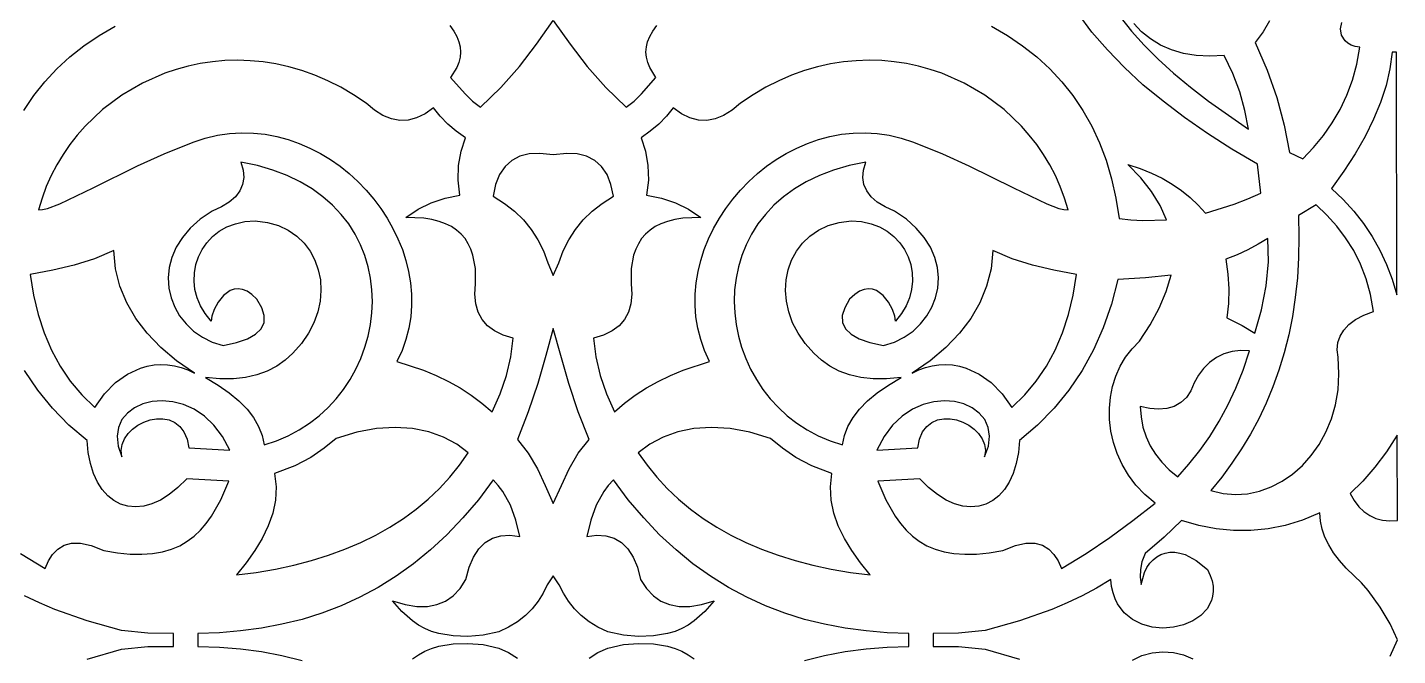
# Model space of a CAD drawing. Extents: x -1703 to -953, y -1065 to 985.
# Drawn here: x -1244 to -1053.1, y 184.2 to 271.6 of the extents above; entities that cross this region are included whole.
import ezdxf

# ---------------------------------------------------------------- set-up
doc = ezdxf.new("R2010")
doc.units = 0
doc.layers.add('LAYER_1', color=18, linetype='CONTINUOUS')

msp = doc.modelspace()

# ---------------------------------------------------------------- linework, layer by layer
at = {"layer": 'LAYER_1'}
for points in [[(-1109.67, 271.82), (-1107.43, 270.52), (-1105.33, 269.09), (-1103.36, 267.54), (-1101.54, 265.87), (-1099.86, 264.07), (-1098.32, 262.14), (-1096.94, 260.09), (-1095.7, 257.9), (-1094.62, 255.59), (-1093.7, 253.15), (-1092.93, 250.57), (-1092.33, 247.86), (-1091.88, 245.02), (-1090.25, 244.83), (-1088.59, 244.76), (-1085.29, 244.87), (-1086.17, 246.85), (-1087.35, 248.79), (-1088.85, 250.69), (-1090.65, 252.55), (-1088.95, 252.01), (-1087.36, 251.37), (-1085.87, 250.64), (-1084.48, 249.83), (-1083.19, 248.93), (-1081.99, 247.95), (-1080.88, 246.89), (-1079.86, 245.76), (-1075.85, 247.02), (-1073.95, 247.76), (-1072.15, 248.58), (-1072.61, 252.59), (-1076.17, 254.7), (-1079.55, 256.86), (-1082.75, 259.08), (-1085.75, 261.35), (-1088.55, 263.67), (-1091.14, 266.05), (-1093.51, 268.5), (-1095.66, 271), (-1097.58, 273.58)], [(-1091.75, 273.11), (-1090.17, 271.14), (-1088.4, 269.18), (-1086.44, 267.22), (-1084.29, 265.28), (-1081.95, 263.33), (-1079.43, 261.39), (-1073.84, 257.49), (-1074.35, 260.08), (-1075.07, 262.65), (-1076.03, 265.21), (-1077.23, 267.74), (-1079.23, 267.63), (-1081.13, 267.73), (-1082.92, 268.03), (-1084.59, 268.52), (-1086.13, 269.19), (-1087.52, 270.03), (-1088.75, 271.03), (-1089.82, 272.18)], [(-1244.51, 260.09), (-1243.13, 262.14), (-1241.6, 264.07), (-1239.92, 265.87), (-1238.09, 267.54), (-1236.13, 269.09), (-1234.02, 270.52), (-1231.79, 271.82)], [(-1185.15, 271.9), (-1184.59, 271.13), (-1184.17, 270.38), (-1183.87, 269.64), (-1183.7, 268.92), (-1183.65, 268.2), (-1183.71, 267.49), (-1183.88, 266.78), (-1184.17, 266.08), (-1185.04, 264.68), (-1183.03, 262.38), (-1181.97, 261.38), (-1180.87, 260.53), (-1178.04, 263.28), (-1175.43, 266.2), (-1173.07, 269.3), (-1170.73, 272.6), (-1168.38, 269.3), (-1166.02, 266.2), (-1163.41, 263.28), (-1160.58, 260.53), (-1159.48, 261.38), (-1158.42, 262.38), (-1156.42, 264.68), (-1157.29, 266.08), (-1157.57, 266.78), (-1157.74, 267.49), (-1157.81, 268.2), (-1157.75, 268.92), (-1157.58, 269.64), (-1157.28, 270.38), (-1156.86, 271.13), (-1156.31, 271.9)], [(-1070.93, 272.55), (-1071.79, 271.05), (-1072.92, 269.52), (-1071.26, 265.7), (-1069.91, 261.87), (-1068.87, 258.05), (-1068.14, 254.23), (-1066.29, 253.34), (-1064.79, 254.91), (-1063.41, 256.58), (-1062.17, 258.35), (-1061.08, 260.22), (-1060.14, 262.21), (-1059.37, 264.31), (-1058.77, 266.54), (-1058.34, 268.89), (-1058.99, 269), (-1059.55, 269.19), (-1060.01, 269.45), (-1060.39, 269.78), (-1060.87, 270.57), (-1061.01, 271.46), (-1060.82, 272.34)], [(-1244.99, 198.4), (-1241.55, 196.31), (-1241.08, 197.35), (-1240.5, 198.26), (-1239.78, 199.01), (-1238.9, 199.54), (-1237.85, 199.83), (-1236.59, 199.83), (-1235.11, 199.51), (-1233.38, 198.83), (-1231.46, 198.5), (-1229.69, 198.31), (-1228.06, 198.28), (-1226.56, 198.38), (-1225.19, 198.62), (-1223.93, 198.99), (-1222.78, 199.48), (-1221.73, 200.09), (-1220.77, 200.81), (-1219.9, 201.64), (-1219.1, 202.56), (-1218.37, 203.58), (-1217.07, 205.88), (-1215.95, 208.48), (-1221.81, 208.78), (-1223.03, 207.57), (-1224.25, 206.59), (-1225.46, 205.83), (-1226.65, 205.3), (-1227.81, 204.98), (-1228.93, 204.87), (-1230.01, 204.97), (-1231.02, 205.27), (-1231.96, 205.76), (-1232.82, 206.43), (-1233.59, 207.29), (-1234.25, 208.33), (-1234.81, 209.53), (-1235.24, 210.91), (-1235.54, 212.44), (-1235.69, 214.13), (-1238.22, 216.28), (-1240.51, 218.62), (-1242.57, 221.15), (-1244.4, 223.86)], [(-1135.72, 183.49), (-1132.92, 184.19), (-1130.06, 184.73), (-1127.15, 185.12), (-1124.19, 185.36), (-1121.18, 185.46), (-1121.18, 186.36), (-1121.18, 187.25), (-1124.19, 187.35), (-1127.15, 187.6), (-1130.06, 187.99), (-1132.92, 188.53), (-1135.72, 189.22), (-1138.46, 190.08), (-1141.15, 191.1), (-1143.77, 192.29), (-1146.33, 193.66), (-1148.83, 195.22), (-1151.26, 196.95), (-1153.62, 198.88), (-1155.91, 201.01), (-1158.13, 203.34), (-1160.28, 205.88), (-1162.35, 208.63), (-1163.07, 207.85), (-1163.7, 207.01), (-1164.74, 205.14), (-1165.51, 203.04), (-1166.05, 200.76), (-1164.66, 200.93), (-1163.39, 200.85), (-1162.24, 200.51), (-1161.23, 199.91), (-1160.34, 199.04), (-1159.6, 197.89), (-1159, 196.47), (-1158.56, 194.76), (-1157.73, 193.51), (-1156.78, 192.51), (-1155.72, 191.77), (-1154.52, 191.27), (-1153.18, 191.02), (-1151.71, 191.03), (-1150.09, 191.28), (-1148.32, 191.79), (-1149.61, 190.31), (-1151.09, 189), (-1151.92, 188.43), (-1152.81, 187.94), (-1153.76, 187.54), (-1154.8, 187.24), (-1156.78, 186.91), (-1158.84, 186.83), (-1160.95, 187.02), (-1163.12, 187.48), (-1164.5, 188.13), (-1165.74, 188.88), (-1166.83, 189.75), (-1167.79, 190.7), (-1168.62, 191.74), (-1169.31, 192.86), (-1169.89, 194.05), (-1170.73, 195.29), (-1171.57, 194.05), (-1172.14, 192.86), (-1172.84, 191.74), (-1173.66, 190.7), (-1174.62, 189.75), (-1175.71, 188.88), (-1176.95, 188.13), (-1178.33, 187.48), (-1180.5, 187.02), (-1182.62, 186.83), (-1184.67, 186.91), (-1186.66, 187.24), (-1187.69, 187.54), (-1188.65, 187.94), (-1189.53, 188.43), (-1190.36, 189), (-1191.84, 190.31), (-1193.13, 191.79), (-1191.36, 191.28), (-1189.74, 191.03), (-1188.27, 191.02), (-1186.94, 191.27), (-1185.74, 191.77), (-1184.67, 192.51), (-1183.72, 193.51), (-1182.9, 194.76), (-1182.45, 196.47), (-1181.85, 197.89), (-1181.11, 199.04), (-1180.23, 199.91), (-1179.21, 200.51), (-1178.06, 200.85), (-1176.79, 200.93), (-1175.4, 200.76), (-1175.94, 203.04), (-1176.71, 205.14), (-1177.75, 207.01), (-1178.39, 207.85), (-1179.1, 208.63), (-1181.17, 205.88), (-1183.32, 203.34), (-1185.54, 201.01), (-1187.83, 198.88), (-1190.19, 196.95), (-1192.62, 195.22), (-1195.12, 193.66), (-1197.68, 192.29), (-1200.31, 191.1), (-1202.99, 190.08), (-1205.73, 189.22), (-1208.54, 188.53), (-1211.39, 187.99), (-1214.3, 187.6), (-1217.26, 187.35), (-1220.27, 187.25), (-1220.27, 186.36), (-1220.27, 185.46), (-1217.26, 185.36), (-1214.3, 185.12), (-1211.39, 184.73), (-1208.54, 184.19), (-1205.73, 183.49)], [(-1054.1, 184.11), (-1053.07, 186.36), (-1054.1, 188.61), (-1055.49, 190.94), (-1057.18, 193.24), (-1058.12, 194.31), (-1059.12, 195.28), (-1060.22, 196.34), (-1061.18, 197.41), (-1061.99, 198.49), (-1062.66, 199.58), (-1063.19, 200.68), (-1063.57, 201.79), (-1063.81, 202.91), (-1063.9, 204.04), (-1066.31, 203.04), (-1068.72, 202.31), (-1071.12, 201.82), (-1073.53, 201.58), (-1075.94, 201.59), (-1078.35, 201.83), (-1080.76, 202.3), (-1083.17, 202.99), (-1085.6, 200.65), (-1088.26, 198.39), (-1088.71, 197.25), (-1088.92, 196.16), (-1088.93, 195.11), (-1088.8, 194.08), (-1088.35, 195.73), (-1088.02, 196.43), (-1087.62, 197.03), (-1087.15, 197.53), (-1086.64, 197.94), (-1086.07, 198.25), (-1085.46, 198.46), (-1084.81, 198.57), (-1084.12, 198.56), (-1083.4, 198.45), (-1082.66, 198.23), (-1081.12, 197.43), (-1079.55, 196.16), (-1079.18, 195.35), (-1078.93, 194.57), (-1078.79, 193.83), (-1078.77, 193.12), (-1078.85, 192.46), (-1079.02, 191.83), (-1079.61, 190.7), (-1080.49, 189.75), (-1081.61, 189), (-1082.91, 188.45), (-1084.32, 188.11), (-1085.79, 188.01), (-1087.27, 188.14), (-1088.7, 188.54), (-1090.02, 189.19), (-1091.16, 190.13), (-1092.09, 191.36), (-1092.45, 192.09), (-1092.73, 192.9), (-1092.93, 193.78), (-1093.04, 194.75), (-1095.01, 193.57), (-1097.03, 192.49), (-1099.12, 191.5), (-1101.27, 190.61), (-1105.76, 189.03), (-1110.54, 187.66), (-1114.24, 187.28), (-1117.8, 187.25), (-1117.8, 186.36), (-1117.79, 186.36), (-1117.8, 186.35), (-1117.8, 185.46), (-1114.24, 185.43), (-1110.54, 185.05), (-1105.76, 183.69)], [(-1235.69, 183.69), (-1230.92, 185.05), (-1227.21, 185.43), (-1223.66, 185.46), (-1223.66, 186.36), (-1223.66, 187.25), (-1227.21, 187.28), (-1230.92, 187.66), (-1235.69, 189.03), (-1240.19, 190.61), (-1242.34, 191.5), (-1244.42, 192.49)], [(-1190.36, 183.72), (-1189.53, 184.28), (-1188.65, 184.77), (-1187.69, 185.17), (-1186.66, 185.47), (-1184.67, 185.8), (-1182.62, 185.88), (-1180.5, 185.7), (-1178.33, 185.23), (-1176.95, 184.59), (-1175.71, 183.83)], [(-1165.74, 183.83), (-1164.5, 184.59), (-1163.12, 185.23), (-1160.95, 185.7), (-1158.84, 185.88), (-1156.78, 185.8), (-1154.8, 185.47), (-1153.76, 185.17), (-1152.81, 184.77), (-1151.92, 184.28), (-1151.09, 183.72)], [(-1090.02, 183.52), (-1088.7, 184.18), (-1087.27, 184.57), (-1085.79, 184.71), (-1084.32, 184.6), (-1082.91, 184.27), (-1081.61, 183.72)]]:
    msp.add_lwpolyline(points, dxfattribs=at)
for points in [[(-1053.82, 268.2), (-1054.13, 265.89), (-1054.68, 263.56), (-1055.45, 261.21), (-1056.43, 258.85), (-1057.61, 256.46), (-1058.99, 254.06), (-1060.55, 251.64), (-1062.28, 249.19), (-1060.66, 247.67), (-1059.18, 246.05), (-1057.83, 244.34), (-1056.62, 242.53), (-1055.55, 240.63), (-1054.61, 238.64), (-1053.82, 236.57), (-1053.16, 234.41), (-1053.22, 268.2)], [(-1216.49, 267.02), (-1218.22, 266.86), (-1219.93, 266.61), (-1221.62, 266.25), (-1223.26, 265.8), (-1224.87, 265.25), (-1227.97, 263.9), (-1230.87, 262.2), (-1233.54, 260.19), (-1235.96, 257.89), (-1237.07, 256.64), (-1238.09, 255.32), (-1239.04, 253.94), (-1239.91, 252.51), (-1240.69, 251.02), (-1241.38, 249.48), (-1241.97, 247.89), (-1242.47, 246.26), (-1241.89, 246.29), (-1241.2, 246.44), (-1239.5, 247.06), (-1234.87, 249.31), (-1228.65, 252.38), (-1224.96, 254.04), (-1220.91, 255.68), (-1219.22, 256.23), (-1217.53, 256.63), (-1215.84, 256.88), (-1214.17, 256.98), (-1212.51, 256.94), (-1210.87, 256.76), (-1209.27, 256.46), (-1207.69, 256.04), (-1206.15, 255.5), (-1204.65, 254.85), (-1203.19, 254.1), (-1201.79, 253.25), (-1200.45, 252.3), (-1199.17, 251.28), (-1197.96, 250.17), (-1196.81, 248.99), (-1195.75, 247.74), (-1194.77, 246.43), (-1193.87, 245.07), (-1193.07, 243.66), (-1192.37, 242.2), (-1191.76, 240.71), (-1191.27, 239.19), (-1190.89, 237.64), (-1190.63, 236.08), (-1190.49, 234.5), (-1190.47, 232.91), (-1190.6, 231.33), (-1190.86, 229.75), (-1191.26, 228.18), (-1191.81, 226.64), (-1192.52, 225.11), (-1188.81, 223.91), (-1187.05, 223.18), (-1185.35, 222.36), (-1183.71, 221.46), (-1182.15, 220.45), (-1180.67, 219.34), (-1179.26, 218.13), (-1178.12, 220.64), (-1177.25, 223.18), (-1176.65, 225.76), (-1176.33, 228.38), (-1177.72, 228.8), (-1178.91, 229.38), (-1179.88, 230.1), (-1180.64, 230.98), (-1181.19, 232), (-1181.53, 233.17), (-1181.65, 234.48), (-1181.57, 235.95), (-1181.59, 238.06), (-1181.92, 239.92), (-1182.21, 240.76), (-1182.58, 241.53), (-1183.03, 242.23), (-1183.57, 242.86), (-1184.2, 243.41), (-1184.92, 243.9), (-1185.74, 244.3), (-1186.65, 244.64), (-1187.65, 244.89), (-1188.76, 245.06), (-1191.28, 245.16), (-1189.57, 246.33), (-1187.74, 247.24), (-1185.79, 247.89), (-1183.73, 248.28), (-1183.97, 250.39), (-1183.92, 252.43), (-1183.58, 254.4), (-1182.96, 256.29), (-1184.24, 257.2), (-1185.42, 258.19), (-1186.49, 259.27), (-1187.43, 260.45), (-1188.6, 259.62), (-1189.77, 259.06), (-1190.94, 258.75), (-1192.11, 258.7), (-1193.29, 258.91), (-1194.46, 259.38), (-1195.63, 260.12), (-1196.8, 261.11), (-1198.57, 262.27), (-1200.35, 263.31), (-1202.14, 264.21), (-1203.94, 264.98), (-1205.75, 265.62), (-1207.56, 266.15), (-1209.37, 266.55), (-1211.17, 266.83), (-1212.96, 267.01), (-1214.73, 267.07)], [(-1128.5, 267.01), (-1130.29, 266.83), (-1132.09, 266.55), (-1133.89, 266.15), (-1135.7, 265.62), (-1137.51, 264.98), (-1139.31, 264.21), (-1141.11, 263.31), (-1142.89, 262.27), (-1144.65, 261.11), (-1145.82, 260.12), (-1147, 259.38), (-1148.17, 258.91), (-1149.34, 258.7), (-1150.51, 258.75), (-1151.68, 259.06), (-1152.85, 259.62), (-1154.03, 260.45), (-1154.96, 259.27), (-1156.03, 258.19), (-1157.21, 257.2), (-1158.5, 256.29), (-1157.87, 254.4), (-1157.53, 252.43), (-1157.48, 250.39), (-1157.73, 248.28), (-1155.66, 247.89), (-1153.72, 247.24), (-1151.89, 246.33), (-1150.17, 245.16), (-1152.69, 245.06), (-1153.8, 244.89), (-1154.81, 244.64), (-1155.72, 244.3), (-1156.53, 243.9), (-1157.25, 243.41), (-1157.88, 242.86), (-1158.42, 242.23), (-1158.87, 241.53), (-1159.24, 240.76), (-1159.53, 239.92), (-1159.86, 238.06), (-1159.89, 235.95), (-1159.8, 234.48), (-1159.92, 233.17), (-1160.26, 232), (-1160.81, 230.98), (-1161.57, 230.1), (-1162.54, 229.38), (-1163.73, 228.8), (-1165.13, 228.38), (-1164.8, 225.76), (-1164.2, 223.18), (-1163.33, 220.64), (-1162.2, 218.13), (-1160.79, 219.34), (-1159.3, 220.45), (-1157.74, 221.46), (-1156.11, 222.36), (-1154.41, 223.18), (-1152.64, 223.91), (-1148.94, 225.11), (-1149.64, 226.64), (-1150.19, 228.18), (-1150.6, 229.75), (-1150.86, 231.33), (-1150.98, 232.91), (-1150.97, 234.5), (-1150.83, 236.08), (-1150.56, 237.64), (-1150.18, 239.19), (-1149.69, 240.71), (-1149.09, 242.2), (-1148.38, 243.66), (-1147.58, 245.07), (-1146.69, 246.43), (-1145.7, 247.74), (-1144.64, 248.99), (-1143.5, 250.17), (-1142.28, 251.28), (-1141, 252.3), (-1139.66, 253.25), (-1138.26, 254.1), (-1136.81, 254.85), (-1135.31, 255.5), (-1133.77, 256.04), (-1132.19, 256.46), (-1130.58, 256.76), (-1128.94, 256.94), (-1127.29, 256.98), (-1125.61, 256.88), (-1123.93, 256.63), (-1122.24, 256.23), (-1120.54, 255.68), (-1116.49, 254.04), (-1112.81, 252.38), (-1106.58, 249.31), (-1101.95, 247.06), (-1100.26, 246.44), (-1099.57, 246.29), (-1098.99, 246.26), (-1099.48, 247.89), (-1100.07, 249.48), (-1100.76, 251.02), (-1101.54, 252.51), (-1102.41, 253.94), (-1103.36, 255.32), (-1104.39, 256.64), (-1105.49, 257.89), (-1107.91, 260.19), (-1110.59, 262.2), (-1113.48, 263.9), (-1116.58, 265.25), (-1118.19, 265.8), (-1119.84, 266.25), (-1121.52, 266.61), (-1123.23, 266.86), (-1124.96, 267.02), (-1126.72, 267.07)], [(-1174.07, 254.02), (-1175.37, 253.7), (-1176.5, 253.11), (-1177.45, 252.27), (-1178.21, 251.15), (-1178.76, 249.77), (-1179.1, 248.13), (-1177.54, 247.14), (-1176.13, 246.04), (-1174.89, 244.83), (-1173.8, 243.51), (-1172.87, 242.07), (-1172.1, 240.52), (-1171.49, 238.86), (-1170.73, 237.08), (-1169.96, 238.86), (-1169.35, 240.52), (-1168.58, 242.07), (-1167.65, 243.51), (-1166.57, 244.83), (-1165.32, 246.04), (-1163.91, 247.14), (-1162.35, 248.13), (-1162.69, 249.77), (-1163.24, 251.15), (-1164, 252.27), (-1164.95, 253.11), (-1166.08, 253.7), (-1167.38, 254.02), (-1168.84, 254.08), (-1170.73, 253.89), (-1172.62, 254.08)], [(-1213.95, 251.77), (-1213.87, 250.73), (-1214.03, 249.76), (-1214.41, 248.87), (-1215.03, 248.06), (-1215.88, 247.31), (-1216.96, 246.65), (-1218.27, 246.05), (-1219.93, 244.93), (-1221.31, 243.71), (-1222.42, 242.4), (-1223.28, 241.03), (-1223.88, 239.62), (-1224.25, 238.19), (-1224.38, 236.76), (-1224.3, 235.35), (-1224, 233.99), (-1223.49, 232.68), (-1222.8, 231.47), (-1221.91, 230.35), (-1220.86, 229.36), (-1219.63, 228.51), (-1218.25, 227.83), (-1216.73, 227.34), (-1214.86, 227.76), (-1213.35, 228.29), (-1212.22, 228.93), (-1211.44, 229.68), (-1211.04, 230.54), (-1211, 231.52), (-1211.33, 232.6), (-1212.02, 233.8), (-1212.72, 234.46), (-1213.39, 234.9), (-1214.04, 235.16), (-1214.64, 235.25), (-1215.21, 235.19), (-1215.74, 235), (-1216.68, 234.32), (-1217.44, 233.39), (-1217.99, 232.38), (-1218.33, 231.44), (-1218.42, 230.76), (-1219.25, 231.79), (-1219.9, 232.87), (-1220.36, 234.01), (-1220.66, 235.16), (-1220.78, 236.33), (-1220.73, 237.48), (-1220.53, 238.61), (-1220.17, 239.7), (-1219.66, 240.72), (-1219, 241.67), (-1218.21, 242.51), (-1217.27, 243.25), (-1216.2, 243.86), (-1215.01, 244.31), (-1213.69, 244.61), (-1212.25, 244.72), (-1210.57, 244.5), (-1209.04, 244.05), (-1207.67, 243.41), (-1206.48, 242.58), (-1205.45, 241.6), (-1204.6, 240.48), (-1203.94, 239.24), (-1203.47, 237.91), (-1203.18, 236.5), (-1203.1, 235.03), (-1203.21, 233.54), (-1203.54, 232.03), (-1204.08, 230.53), (-1204.83, 229.06), (-1205.81, 227.65), (-1207.01, 226.3), (-1208.08, 225.32), (-1209.27, 224.48), (-1210.58, 223.79), (-1212.02, 223.26), (-1213.6, 222.89), (-1215.31, 222.71), (-1217.18, 222.7), (-1219.19, 222.89), (-1217.43, 221.85), (-1215.88, 220.77), (-1214.54, 219.66), (-1213.41, 218.51), (-1212.49, 217.32), (-1211.79, 216.09), (-1211.3, 214.83), (-1211.02, 213.53), (-1209.29, 214.09), (-1207.66, 214.78), (-1206.12, 215.59), (-1204.68, 216.52), (-1203.34, 217.57), (-1202.1, 218.7), (-1200.97, 219.93), (-1199.94, 221.24), (-1199.03, 222.62), (-1198.23, 224.06), (-1197.54, 225.56), (-1196.98, 227.1), (-1196.53, 228.67), (-1196.21, 230.27), (-1196.01, 231.88), (-1195.94, 233.5), (-1196, 235.12), (-1196.19, 236.72), (-1196.52, 238.31), (-1196.99, 239.87), (-1197.59, 241.38), (-1198.34, 242.85), (-1199.24, 244.27), (-1200.28, 245.61), (-1201.48, 246.88), (-1202.82, 248.07), (-1204.33, 249.16), (-1205.99, 250.15), (-1207.81, 251.02), (-1209.79, 251.78), (-1211.94, 252.4), (-1214.26, 252.88)], [(-1129.51, 252.4), (-1131.66, 251.78), (-1133.64, 251.02), (-1135.47, 250.15), (-1137.13, 249.16), (-1138.63, 248.07), (-1139.98, 246.88), (-1141.17, 245.61), (-1142.21, 244.27), (-1143.11, 242.85), (-1143.86, 241.38), (-1144.47, 239.87), (-1144.93, 238.31), (-1145.26, 236.72), (-1145.46, 235.12), (-1145.52, 233.5), (-1145.45, 231.88), (-1145.25, 230.27), (-1144.92, 228.67), (-1144.48, 227.1), (-1143.91, 225.56), (-1143.23, 224.06), (-1142.42, 222.62), (-1141.51, 221.24), (-1140.49, 219.93), (-1139.35, 218.7), (-1138.12, 217.57), (-1136.78, 216.52), (-1135.34, 215.59), (-1133.8, 214.78), (-1132.16, 214.09), (-1130.43, 213.53), (-1130.15, 214.83), (-1129.66, 216.09), (-1128.96, 217.32), (-1128.04, 218.51), (-1126.92, 219.66), (-1125.58, 220.77), (-1124.02, 221.85), (-1122.26, 222.89), (-1124.28, 222.7), (-1126.14, 222.71), (-1127.86, 222.89), (-1129.43, 223.26), (-1130.87, 223.79), (-1132.18, 224.48), (-1133.37, 225.32), (-1134.44, 226.3), (-1135.65, 227.65), (-1136.62, 229.06), (-1137.38, 230.53), (-1137.91, 232.03), (-1138.24, 233.54), (-1138.36, 235.03), (-1138.27, 236.5), (-1137.99, 237.91), (-1137.51, 239.24), (-1136.85, 240.48), (-1136, 241.6), (-1134.98, 242.58), (-1133.78, 243.41), (-1132.41, 244.05), (-1130.89, 244.5), (-1129.2, 244.72), (-1127.76, 244.61), (-1126.45, 244.31), (-1125.25, 243.86), (-1124.18, 243.25), (-1123.25, 242.51), (-1122.45, 241.67), (-1121.79, 240.72), (-1121.28, 239.7), (-1120.92, 238.61), (-1120.72, 237.48), (-1120.68, 236.33), (-1120.8, 235.16), (-1121.09, 234.01), (-1121.56, 232.87), (-1122.2, 231.79), (-1123.03, 230.76), (-1123.13, 231.44), (-1123.46, 232.38), (-1124.01, 233.39), (-1124.77, 234.32), (-1125.71, 235), (-1126.24, 235.19), (-1126.81, 235.25), (-1127.42, 235.16), (-1128.06, 234.9), (-1128.73, 234.46), (-1129.43, 233.8), (-1130.12, 232.6), (-1130.45, 231.52), (-1130.41, 230.54), (-1130.01, 229.68), (-1129.24, 228.93), (-1128.1, 228.29), (-1126.6, 227.76), (-1124.73, 227.34), (-1123.2, 227.83), (-1121.82, 228.51), (-1120.6, 229.36), (-1119.54, 230.35), (-1118.66, 231.47), (-1117.96, 232.68), (-1117.46, 233.99), (-1117.16, 235.35), (-1117.07, 236.76), (-1117.2, 238.19), (-1117.57, 239.62), (-1118.18, 241.03), (-1119.03, 242.4), (-1120.14, 243.71), (-1121.53, 244.93), (-1123.19, 246.05), (-1124.5, 246.65), (-1125.58, 247.31), (-1126.42, 248.06), (-1127.04, 248.87), (-1127.43, 249.76), (-1127.58, 250.73), (-1127.5, 251.77), (-1127.19, 252.88)], [(-1066.9, 245.47), (-1066.83, 242.48), (-1066.87, 239.59), (-1067.04, 236.78), (-1067.33, 234.05), (-1067.73, 231.4), (-1068.24, 228.84), (-1068.87, 226.35), (-1069.6, 223.93), (-1070.44, 221.59), (-1071.39, 219.33), (-1072.43, 217.13), (-1073.58, 215.01), (-1074.81, 212.95), (-1076.15, 210.95), (-1077.57, 209.02), (-1079.09, 207.15), (-1077.38, 206.75), (-1075.67, 206.61), (-1073.98, 206.72), (-1072.32, 207.07), (-1070.71, 207.65), (-1069.16, 208.45), (-1067.7, 209.45), (-1066.34, 210.65), (-1065.11, 212.02), (-1064.01, 213.57), (-1063.07, 215.27), (-1062.3, 217.12), (-1061.73, 219.1), (-1061.37, 221.2), (-1061.24, 223.41), (-1061.35, 225.72), (-1061.48, 226.77), (-1061.39, 227.76), (-1061.09, 228.67), (-1060.58, 229.5), (-1059.86, 230.26), (-1058.92, 230.95), (-1057.78, 231.56), (-1056.42, 232.1), (-1056.83, 234.46), (-1057.44, 236.64), (-1058.23, 238.68), (-1059.19, 240.57), (-1060.31, 242.33), (-1061.56, 243.97), (-1062.94, 245.51), (-1064.44, 246.95)], [(-1072.49, 241.44), (-1073.92, 240.68), (-1075.42, 239.99), (-1077, 239.38), (-1076.71, 237.28), (-1076.58, 235.22), (-1076.63, 233.2), (-1076.85, 231.21), (-1074.71, 230.13), (-1072.96, 229.06), (-1072.02, 232.34), (-1071.38, 235.67), (-1071.08, 239), (-1071.14, 242.27)], [(-1234.68, 239.4), (-1237.5, 238.52), (-1240.48, 237.82), (-1243.63, 237.22), (-1243.17, 234.38), (-1242.52, 231.68), (-1241.69, 229.12), (-1240.66, 226.71), (-1239.45, 224.46), (-1238.03, 222.38), (-1236.42, 220.46), (-1234.61, 218.73), (-1233.28, 220.62), (-1231.74, 222.18), (-1230.05, 223.38), (-1228.25, 224.2), (-1227.32, 224.47), (-1226.37, 224.64), (-1225.42, 224.71), (-1224.47, 224.68), (-1223.52, 224.54), (-1222.57, 224.3), (-1221.64, 223.95), (-1220.73, 223.48), (-1223.23, 225.24), (-1225.43, 227.09), (-1227.32, 229.06), (-1228.91, 231.13), (-1230.17, 233.31), (-1231.11, 235.61), (-1231.72, 238.03), (-1231.99, 240.56)], [(-1109.73, 238.03), (-1110.34, 235.61), (-1111.28, 233.31), (-1112.55, 231.13), (-1114.13, 229.06), (-1116.03, 227.09), (-1118.22, 225.24), (-1120.72, 223.48), (-1119.81, 223.95), (-1118.88, 224.3), (-1117.94, 224.54), (-1116.99, 224.68), (-1116.03, 224.71), (-1115.08, 224.64), (-1114.14, 224.47), (-1113.21, 224.2), (-1111.4, 223.38), (-1109.71, 222.18), (-1108.18, 220.62), (-1106.84, 218.73), (-1105.03, 220.46), (-1103.42, 222.38), (-1102.01, 224.46), (-1100.79, 226.71), (-1099.76, 229.12), (-1098.93, 231.68), (-1098.28, 234.38), (-1097.82, 237.22), (-1100.97, 237.82), (-1103.95, 238.52), (-1106.77, 239.4), (-1109.46, 240.56)], [(-1088.18, 236.78), (-1092.04, 236.55), (-1092.94, 233.1), (-1094.08, 229.83), (-1095.45, 226.75), (-1097.05, 223.86), (-1098.88, 221.15), (-1100.94, 218.62), (-1103.24, 216.28), (-1105.76, 214.13), (-1105.92, 212.44), (-1106.21, 210.91), (-1106.65, 209.53), (-1107.2, 208.33), (-1107.87, 207.29), (-1108.63, 206.43), (-1109.49, 205.76), (-1110.44, 205.27), (-1111.45, 204.97), (-1112.52, 204.87), (-1113.64, 204.98), (-1114.8, 205.3), (-1115.99, 205.83), (-1117.2, 206.59), (-1118.42, 207.57), (-1119.64, 208.78), (-1125.5, 208.48), (-1124.38, 205.88), (-1123.09, 203.58), (-1122.36, 202.56), (-1121.56, 201.64), (-1120.68, 200.81), (-1119.72, 200.09), (-1118.67, 199.48), (-1117.52, 198.99), (-1116.26, 198.62), (-1114.89, 198.38), (-1113.39, 198.28), (-1111.76, 198.31), (-1109.99, 198.5), (-1108.07, 198.83), (-1106.34, 199.51), (-1104.86, 199.83), (-1103.6, 199.83), (-1102.55, 199.54), (-1101.67, 199.01), (-1100.96, 198.26), (-1100.37, 197.35), (-1099.9, 196.31), (-1096.46, 198.4), (-1093.16, 200.64), (-1089.97, 202.99), (-1086.87, 205.41), (-1088.3, 206.61), (-1089.53, 207.92), (-1090.58, 209.31), (-1091.46, 210.78), (-1092.15, 212.3), (-1092.67, 213.86), (-1093.02, 215.44), (-1093.2, 217.03), (-1093.22, 218.61), (-1093.08, 220.15), (-1092.78, 221.66), (-1092.32, 223.1), (-1091.72, 224.47), (-1090.97, 225.74), (-1090.07, 226.9), (-1089.03, 227.94), (-1087.55, 230.24), (-1086.29, 232.54), (-1085.31, 234.85), (-1084.64, 237.15)], [(-1171.79, 225.96), (-1172.88, 222.05), (-1174.21, 218.13), (-1175.71, 214.27), (-1174.22, 212.36), (-1172.93, 210.2), (-1171.88, 207.85), (-1170.73, 205.37), (-1169.57, 207.85), (-1168.52, 210.2), (-1167.24, 212.36), (-1165.74, 214.27), (-1167.24, 218.13), (-1168.58, 222.05), (-1169.66, 225.96), (-1170.73, 229.74)], [(-1076.14, 226.52), (-1077.27, 226.18), (-1078.32, 225.66), (-1079.26, 224.98), (-1080.1, 224.16), (-1080.82, 223.21), (-1081.4, 222.15), (-1081.88, 221.03), (-1082.51, 220.12), (-1083.3, 219.4), (-1084.21, 218.88), (-1085.25, 218.57), (-1086.39, 218.47), (-1087.62, 218.57), (-1088.93, 218.88), (-1088.82, 217.4), (-1088.55, 215.99), (-1088.13, 214.65), (-1087.56, 213.39), (-1086.83, 212.2), (-1085.94, 211.09), (-1084.91, 210.05), (-1083.71, 209.08), (-1082.14, 210.84), (-1080.65, 212.71), (-1079.24, 214.69), (-1077.93, 216.81), (-1076.71, 219.05), (-1075.6, 221.42), (-1074.59, 223.94), (-1073.69, 226.61), (-1074.94, 226.67)], [(-1226.63, 219.56), (-1227.94, 219.23), (-1229.1, 218.69), (-1230.08, 217.95), (-1230.84, 217.03), (-1231.33, 215.95), (-1231.52, 214.72), (-1231.37, 213.35), (-1230.83, 211.86), (-1230.93, 212.74), (-1230.81, 213.58), (-1230.49, 214.37), (-1229.99, 215.09), (-1229.36, 215.72), (-1228.62, 216.26), (-1227.8, 216.69), (-1226.92, 216.99), (-1226.02, 217.14), (-1225.13, 217.15), (-1224.27, 216.98), (-1223.48, 216.63), (-1222.77, 216.08), (-1222.19, 215.31), (-1221.76, 214.32), (-1221.51, 213.09), (-1215.8, 212.79), (-1216.82, 214.69), (-1218.01, 216.26), (-1219.34, 217.52), (-1220.77, 218.47), (-1222.25, 219.14), (-1223.75, 219.53), (-1225.22, 219.67)], [(-1117.71, 219.53), (-1119.2, 219.14), (-1120.69, 218.47), (-1122.11, 217.52), (-1123.44, 216.26), (-1124.64, 214.69), (-1125.65, 212.79), (-1119.95, 213.09), (-1119.69, 214.32), (-1119.26, 215.31), (-1118.68, 216.08), (-1117.98, 216.63), (-1117.18, 216.98), (-1116.32, 217.15), (-1115.43, 217.14), (-1114.53, 216.99), (-1113.65, 216.69), (-1112.83, 216.26), (-1112.09, 215.72), (-1111.46, 215.09), (-1110.97, 214.37), (-1110.64, 213.58), (-1110.52, 212.74), (-1110.62, 211.86), (-1110.08, 213.35), (-1109.93, 214.72), (-1110.12, 215.95), (-1110.61, 217.03), (-1111.37, 217.95), (-1112.35, 218.69), (-1113.51, 219.23), (-1114.82, 219.56), (-1116.23, 219.67)], [(-1195.38, 215.79), (-1198.12, 215.29), (-1201, 214.42), (-1202.65, 213.06), (-1204.51, 211.78), (-1206.75, 210.59), (-1209.56, 209.52), (-1209.34, 207.65), (-1209.43, 205.81), (-1209.81, 204.01), (-1210.44, 202.25), (-1211.29, 200.5), (-1212.34, 198.79), (-1213.54, 197.09), (-1214.87, 195.42), (-1212.12, 195.76), (-1209.46, 196.21), (-1206.9, 196.76), (-1204.42, 197.4), (-1202.04, 198.15), (-1199.76, 198.98), (-1197.57, 199.92), (-1195.48, 200.94), (-1193.5, 202.06), (-1191.62, 203.28), (-1189.84, 204.58), (-1188.17, 205.97), (-1186.6, 207.45), (-1185.15, 209.02), (-1183.8, 210.67), (-1182.57, 212.41), (-1184.18, 213.62), (-1186.02, 214.6), (-1188.08, 215.33), (-1190.34, 215.79), (-1192.78, 215.95)], [(-1151.12, 215.79), (-1153.38, 215.33), (-1155.43, 214.6), (-1157.28, 213.62), (-1158.88, 212.41), (-1157.65, 210.67), (-1156.31, 209.02), (-1154.85, 207.45), (-1153.29, 205.97), (-1151.61, 204.58), (-1149.84, 203.28), (-1147.95, 202.06), (-1145.97, 200.94), (-1143.88, 199.92), (-1141.7, 198.98), (-1139.41, 198.15), (-1137.03, 197.4), (-1134.56, 196.76), (-1131.99, 196.21), (-1129.33, 195.76), (-1126.58, 195.42), (-1127.91, 197.09), (-1129.11, 198.79), (-1130.16, 200.5), (-1131.01, 202.25), (-1131.64, 204.01), (-1132.02, 205.81), (-1132.12, 207.65), (-1131.9, 209.52), (-1134.7, 210.59), (-1136.94, 211.78), (-1138.8, 213.06), (-1140.46, 214.42), (-1143.33, 215.29), (-1146.08, 215.79), (-1148.68, 215.95)], [(-1054.64, 212.53), (-1056.24, 210.39), (-1057.92, 208.45), (-1059.66, 206.76), (-1059.11, 205.76), (-1058.47, 204.91), (-1057.76, 204.22), (-1056.96, 203.67), (-1056.1, 203.28), (-1055.16, 203.03), (-1054.16, 202.93), (-1053.1, 202.98), (-1053.12, 214.85)]]:
    msp.add_lwpolyline(points, close=True, dxfattribs=at)

doc.saveas('drawing.dxf')
